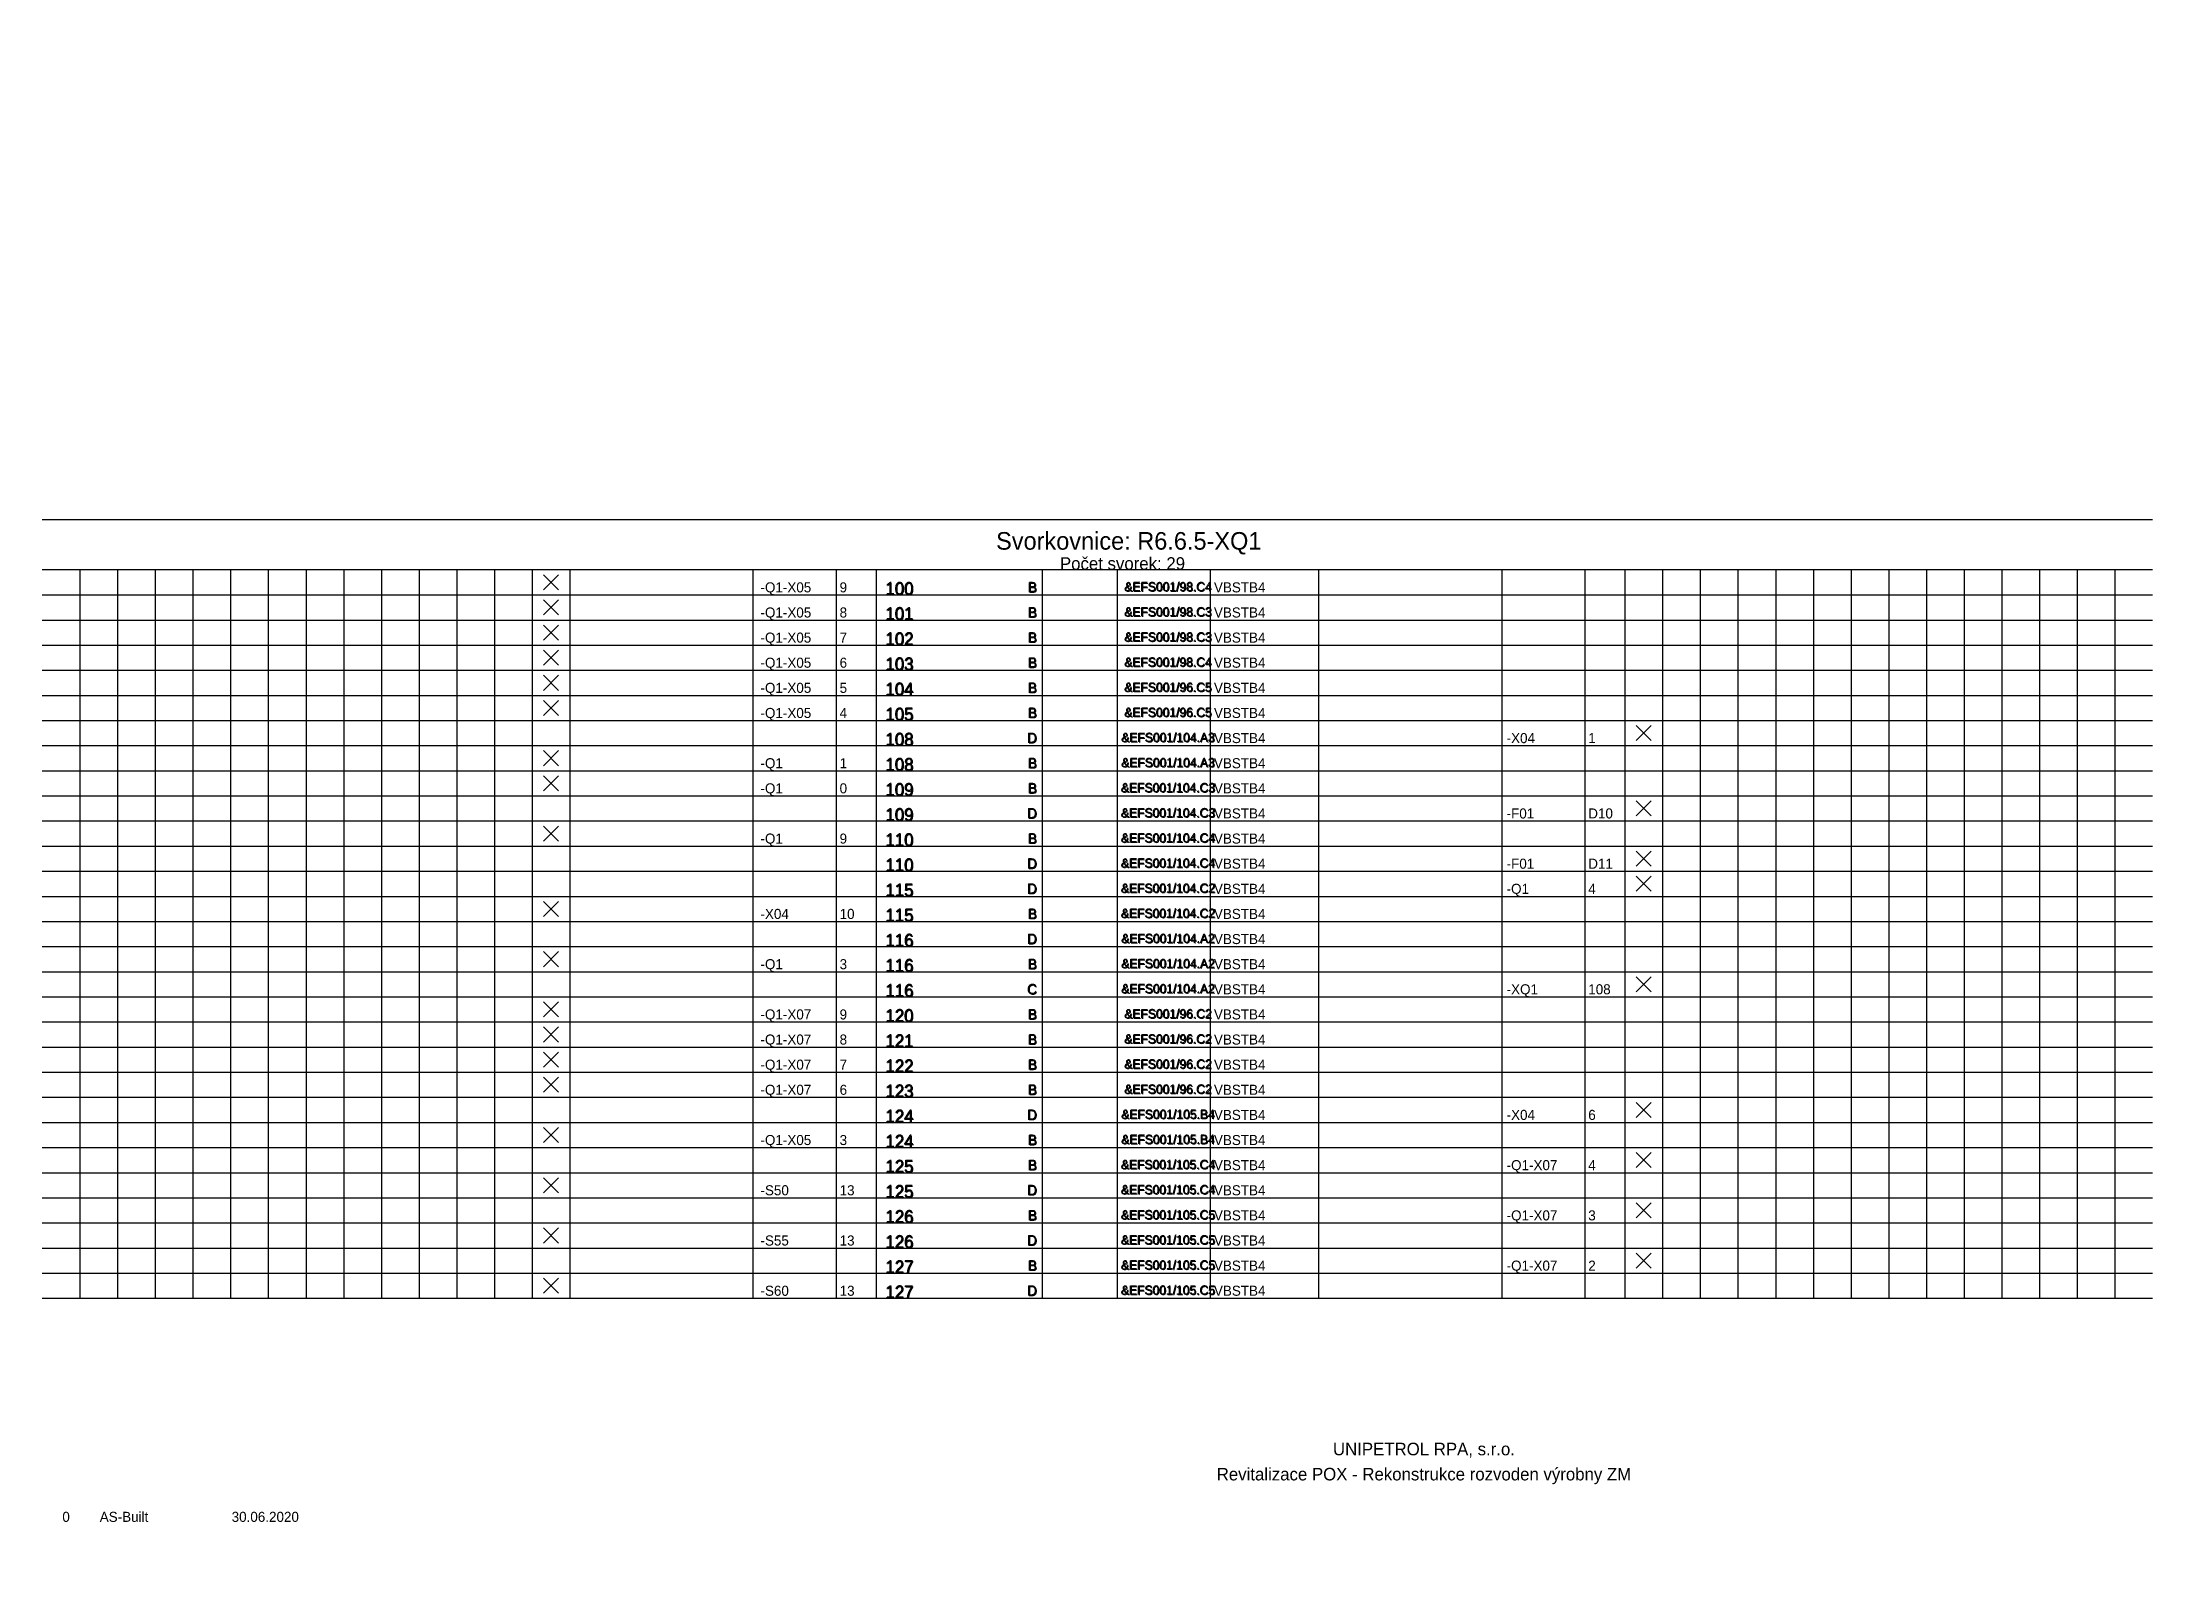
# Model space of a CAD drawing. Extents: x 0 to 420, y -1 to 300.
import ezdxf
from ezdxf.enums import TextEntityAlignment as Align

# ---------------------------------------------------------------- set-up
doc = ezdxf.new("R2010")
doc.units = 0
doc.header["$MEASUREMENT"] = 0
doc.linetypes.add('LTY1', pattern=[0])
for name, color, linetype in [('PEN1', 7, 'LTY1'), ('PEN2', 7, 'LTY1'), ('PEN4', 7, 'LTY1'), ('PEN5', 7, 'LTY1'), ('SYMBOL', 7, 'LTY1')]:
    doc.layers.add(name, color=color, linetype=linetype)
doc.styles.add('NORMSCHRIFT', font='normwin')

# ---------------------------------------------------------------- blocks, each defined once
blk = doc.blocks.new('_SS-BLOK-S')
at = {"layer": 'PEN5', "linetype": 'LTY1'}
for p, q in [((0, -5), (420, -5)), ((420, -15), (0, -15))]:
    blk.add_line(p, q, dxfattribs=at)
at = {"layer": 'PEN1', "style": 'NORMSCHRIFT', "flags": 8}
for tag in ['CODE_1', 'CODE_2', 'CODE_3', 'CODE_4']:
    blk.add_attdef(tag, text='', height=3.5, dxfattribs=at).set_placement((216.25, -11), align=Align.CENTER)
at = {"layer": 'PEN2', "style": 'NORMSCHRIFT', "flags": 8}
blk.add_attdef('CODE_307', text='', height=2.5, dxfattribs=at).set_placement((215, -15), align=Align.CENTER)
at = {"layer": 'PEN4', "style": 'NORMSCHRIFT', "flags": 9}
for tag in ['CODE_558', 'CODE_91']:
    blk.add_attdef(tag, (0, 0), '', height=3.5, dxfattribs=at)
blk = doc.blocks.new('_SS-VETA-S')
at = {"layer": 'PEN1', "linetype": 'LTY1'}
for p, q in [((7.5, 5), (7.5, 0)), ((15, 5), (15, 0)), ((22.5, 5), (22.5, 0)), ((30, 5), (30, 0)), ((37.5, 5), (37.5, 0)), ((45, 5), (45, 0)), ((52.5, 5), (52.5, 0)), ((60, 5), (60, 0)), ((67.5, 5), (67.5, 0)), ((75, 5), (75, 0)), ((82.5, 5), (82.5, 0)), ((90, 5), (90, 0)), ((97.5, 5), (97.5, 0)), ((141.5, 0), (141.5, 5)), ((158, 5), (158, 0)), ((199, 5), (199, 0)), ((214, 0), (214, 5)), ((232.5, 0), (232.5, 5)), ((290.5, 5), (290.5, 0)), ((307, 5), (307, 0)), ((322.5, 5), (322.5, 0)), ((330, 5), (330, 0)), ((337.5, 5), (337.5, 0)), ((345, 5), (345, 0)), ((352.5, 5), (352.5, 0)), ((360, 5), (360, 0)), ((367.5, 5), (367.5, 0)), ((375, 5), (375, 0)), ((382.5, 5), (382.5, 0)), ((390, 5), (390, 0)), ((390, 5), (390, 0)), ((397.5, 5), (397.5, 0)), ((405, 5), (405, 0)), ((412.5, 5), (412.5, 0)), ((0, 0), (420, 0))]:
    blk.add_line(p, q, dxfattribs=at)
at = {"layer": 'PEN5', "linetype": 'LTY1'}
for p, q in [((105, 5), (105, 0)), ((166, 5), (166, 0)), ((254, 5), (254, 0)), ((315, 5), (315, 0))]:
    blk.add_line(p, q, dxfattribs=at)
at = {"layer": 'PEN2', "style": 'NORMSCHRIFT', "flags": 8}
blk.add_attdef('CODE_21', (167.95, -0.1), '', height=2.5, dxfattribs=at)
at = {"layer": 'PEN4', "style": 'NORMSCHRIFT'}
for tag, p, height, flags in [('CODE_63', (0, 0), 3.5, 9), ('CODE_91', (0, 0), 3.5, 9), ('CODE_781', (0, 0), 3.5, 9), ('CODE_782', (0, 0), 3.5, 9), ('CODE_10003', (107.7, 0.5), 2, 8), ('CODE_10001', (107.7, 0.5), 2, 8), ('CODE_10002', (107.7, 0.5), 2, 8), ('CODE_10004', (142.95, 0.5), 2, 8), ('CODE_10021', (158.7, 0.5), 2, 8), ('CODE_41', (233.2, 0.5), 2, 8), ('CODE_11003', (255.95, 0.5), 2, 8), ('CODE_11001', (255.95, 0.5), 2, 8), ('CODE_11002', (255.95, 0.5), 2, 8), ('CODE_11004', (291.45, 0.5), 2, 8), ('CODE_11021', (307.7, 0.5), 2, 8)]:
    blk.add_attdef(tag, p, '', height=height, dxfattribs=dict(at, flags=flags))
at = {"layer": 'PEN4', "style": 'NORMSCHRIFT', "flags": 8}
blk.add_attdef('CODE_45', text='', height=2, dxfattribs=at).set_placement((198.1, 0.4), align=Align.RIGHT)
blk.add_attdef('CODE_10', text='', height=1.8, dxfattribs=at).set_placement((224.2, 0.6), align=Align.CENTER)
blk = doc.blocks.new('_SS-NEOZN-S')
at = {"layer": 'PEN2', "linetype": 'LTY1'}
for p, q in [((-4, 1), (-1, 4)), ((-4, 4), (-1, 1))]:
    blk.add_line(p, q, dxfattribs=at)
blk = doc.blocks.new('_9-REV')
at = {"layer": 'PEN4', "style": 'NORMSCHRIFT', "flags": 8}
blk.add_attdef('CODE_12778', text='', height=2, dxfattribs=at).set_placement((-0.25, 0.5), align=Align.CENTER)
at = {"layer": 'PEN4', "style": 'NORMSCHRIFT'}
for tag, p, height, flags in [('CODE_5902', (0, 0), 3.5, 9), ('CODE_12783', (6.45, 0.5), 2, 8), ('CODE_12782', (32.7, 0.5), 2, 8)]:
    blk.add_attdef(tag, p, '', height=height, dxfattribs=dict(at, flags=flags))

msp = doc.modelspace()

# ---------------------------------------------------------------- block references
at = {"layer": 'SYMBOL'}
for name, p in [('_SS-BLOK-S', (0, 210)), ('_SS-NEOZN-S', (103.75, 190)), ('_SS-NEOZN-S', (103.75, 185)), ('_SS-NEOZN-S', (103.75, 180)), ('_SS-NEOZN-S', (103.75, 175)), ('_SS-NEOZN-S', (103.75, 170)), ('_SS-NEOZN-S', (103.75, 165)), ('_SS-NEOZN-S', (321.25, 160)), ('_SS-NEOZN-S', (103.75, 155)), ('_SS-NEOZN-S', (103.75, 150)), ('_SS-NEOZN-S', (321.25, 145)), ('_SS-NEOZN-S', (103.75, 140)), ('_SS-NEOZN-S', (321.25, 135)), ('_SS-NEOZN-S', (321.25, 130)), ('_SS-NEOZN-S', (103.75, 125)), ('_SS-NEOZN-S', (103.75, 115)), ('_SS-NEOZN-S', (321.25, 110)), ('_SS-NEOZN-S', (103.75, 105)), ('_SS-NEOZN-S', (103.75, 100)), ('_SS-NEOZN-S', (103.75, 95)), ('_SS-NEOZN-S', (103.75, 90)), ('_SS-NEOZN-S', (321.25, 85)), ('_SS-NEOZN-S', (103.75, 80)), ('_SS-NEOZN-S', (321.25, 75)), ('_SS-NEOZN-S', (103.75, 70)), ('_SS-NEOZN-S', (321.25, 65)), ('_SS-NEOZN-S', (103.75, 60)), ('_SS-NEOZN-S', (321.25, 55)), ('_SS-NEOZN-S', (103.75, 50))]:
    msp.add_blockref(name, p, dxfattribs=at)
for name, p, values in [('_SS-VETA-S', (0, 190), {'CODE_21': '100', 'CODE_45': 'B', 'CODE_10': '&EFS001/98.C4', 'CODE_10004': '-Q1-X05', 'CODE_10021': '9', 'CODE_41': 'VBSTB4'}), ('_SS-VETA-S', (0, 185), {'CODE_21': '101', 'CODE_45': 'B', 'CODE_10': '&EFS001/98.C3', 'CODE_10004': '-Q1-X05', 'CODE_10021': '8', 'CODE_41': 'VBSTB4'}), ('_SS-VETA-S', (0, 180), {'CODE_21': '102', 'CODE_45': 'B', 'CODE_10': '&EFS001/98.C3', 'CODE_10004': '-Q1-X05', 'CODE_10021': '7', 'CODE_41': 'VBSTB4'}), ('_SS-VETA-S', (0, 175), {'CODE_21': '103', 'CODE_45': 'B', 'CODE_10': '&EFS001/98.C4', 'CODE_10004': '-Q1-X05', 'CODE_10021': '6', 'CODE_41': 'VBSTB4'}), ('_SS-VETA-S', (0, 170), {'CODE_21': '104', 'CODE_45': 'B', 'CODE_10': '&EFS001/96.C5', 'CODE_10004': '-Q1-X05', 'CODE_10021': '5', 'CODE_41': 'VBSTB4'}), ('_SS-VETA-S', (0, 165), {'CODE_21': '105', 'CODE_45': 'B', 'CODE_10': '&EFS001/96.C5', 'CODE_10004': '-Q1-X05', 'CODE_10021': '4', 'CODE_41': 'VBSTB4'}), ('_SS-VETA-S', (0, 160), {'CODE_21': '108', 'CODE_45': 'D', 'CODE_10': '&EFS001/104.A3', 'CODE_11004': '-X04', 'CODE_11021': '1', 'CODE_41': 'VBSTB4'}), ('_SS-VETA-S', (0, 155), {'CODE_21': '108', 'CODE_45': 'B', 'CODE_10': '&EFS001/104.A3', 'CODE_10004': '-Q1', 'CODE_10021': '1', 'CODE_41': 'VBSTB4'}), ('_SS-VETA-S', (0, 150), {'CODE_21': '109', 'CODE_45': 'B', 'CODE_10': '&EFS001/104.C3', 'CODE_10004': '-Q1', 'CODE_10021': '0', 'CODE_41': 'VBSTB4'}), ('_SS-VETA-S', (0, 145), {'CODE_21': '109', 'CODE_45': 'D', 'CODE_10': '&EFS001/104.C3', 'CODE_11004': '-F01', 'CODE_11021': 'D10', 'CODE_41': 'VBSTB4'}), ('_SS-VETA-S', (0, 140), {'CODE_21': '110', 'CODE_45': 'B', 'CODE_10': '&EFS001/104.C4', 'CODE_10004': '-Q1', 'CODE_10021': '9', 'CODE_41': 'VBSTB4'}), ('_SS-VETA-S', (0, 135), {'CODE_21': '110', 'CODE_45': 'D', 'CODE_10': '&EFS001/104.C4', 'CODE_11004': '-F01', 'CODE_11021': 'D11', 'CODE_41': 'VBSTB4'}), ('_SS-VETA-S', (0, 130), {'CODE_21': '115', 'CODE_45': 'D', 'CODE_10': '&EFS001/104.C2', 'CODE_11004': '-Q1', 'CODE_11021': '4', 'CODE_41': 'VBSTB4'}), ('_SS-VETA-S', (0, 125), {'CODE_21': '115', 'CODE_45': 'B', 'CODE_10': '&EFS001/104.C2', 'CODE_10004': '-X04', 'CODE_10021': '10', 'CODE_41': 'VBSTB4'}), ('_SS-VETA-S', (0, 120), {'CODE_21': '116', 'CODE_45': 'D', 'CODE_10': '&EFS001/104.A2', 'CODE_41': 'VBSTB4'}), ('_SS-VETA-S', (0, 115), {'CODE_21': '116', 'CODE_45': 'B', 'CODE_10': '&EFS001/104.A2', 'CODE_10004': '-Q1', 'CODE_10021': '3', 'CODE_41': 'VBSTB4'}), ('_SS-VETA-S', (0, 110), {'CODE_21': '116', 'CODE_45': 'C', 'CODE_10': '&EFS001/104.A2', 'CODE_11004': '-XQ1', 'CODE_11021': '108', 'CODE_41': 'VBSTB4'}), ('_SS-VETA-S', (0, 105), {'CODE_21': '120', 'CODE_45': 'B', 'CODE_10': '&EFS001/96.C2', 'CODE_10004': '-Q1-X07', 'CODE_10021': '9', 'CODE_41': 'VBSTB4'}), ('_SS-VETA-S', (0, 100), {'CODE_21': '121', 'CODE_45': 'B', 'CODE_10': '&EFS001/96.C2', 'CODE_10004': '-Q1-X07', 'CODE_10021': '8', 'CODE_41': 'VBSTB4'}), ('_SS-VETA-S', (0, 95), {'CODE_21': '122', 'CODE_45': 'B', 'CODE_10': '&EFS001/96.C2', 'CODE_10004': '-Q1-X07', 'CODE_10021': '7', 'CODE_41': 'VBSTB4'}), ('_SS-VETA-S', (0, 90), {'CODE_21': '123', 'CODE_45': 'B', 'CODE_10': '&EFS001/96.C2', 'CODE_10004': '-Q1-X07', 'CODE_10021': '6', 'CODE_41': 'VBSTB4'}), ('_SS-VETA-S', (0, 85), {'CODE_21': '124', 'CODE_45': 'D', 'CODE_10': '&EFS001/105.B4', 'CODE_11004': '-X04', 'CODE_11021': '6', 'CODE_41': 'VBSTB4'}), ('_SS-VETA-S', (0, 80), {'CODE_21': '124', 'CODE_45': 'B', 'CODE_10': '&EFS001/105.B4', 'CODE_10004': '-Q1-X05', 'CODE_10021': '3', 'CODE_41': 'VBSTB4'}), ('_SS-VETA-S', (0, 75), {'CODE_21': '125', 'CODE_45': 'B', 'CODE_10': '&EFS001/105.C4', 'CODE_11004': '-Q1-X07', 'CODE_11021': '4', 'CODE_41': 'VBSTB4'}), ('_SS-VETA-S', (0, 70), {'CODE_21': '125', 'CODE_45': 'D', 'CODE_10': '&EFS001/105.C4', 'CODE_10004': '-S50', 'CODE_10021': '13', 'CODE_41': 'VBSTB4'}), ('_SS-VETA-S', (0, 65), {'CODE_21': '126', 'CODE_45': 'B', 'CODE_10': '&EFS001/105.C5', 'CODE_11004': '-Q1-X07', 'CODE_11021': '3', 'CODE_41': 'VBSTB4'}), ('_SS-VETA-S', (0, 60), {'CODE_21': '126', 'CODE_45': 'D', 'CODE_10': '&EFS001/105.C5', 'CODE_10004': '-S55', 'CODE_10021': '13', 'CODE_41': 'VBSTB4'}), ('_SS-VETA-S', (0, 55), {'CODE_21': '127', 'CODE_45': 'B', 'CODE_10': '&EFS001/105.C5', 'CODE_11004': '-Q1-X07', 'CODE_11021': '2', 'CODE_41': 'VBSTB4'}), ('_SS-VETA-S', (0, 50), {'CODE_21': '127', 'CODE_45': 'D', 'CODE_10': '&EFS001/105.C5', 'CODE_10004': '-S60', 'CODE_10021': '13', 'CODE_41': 'VBSTB4'}), ('_9-REV', (5, 5), {'CODE_12778': '0', 'CODE_12783': 'AS-Built', 'CODE_12782': '30.06.2020'})]:
    msp.add_blockref(name, p, dxfattribs=at).add_auto_attribs(values)

# ---------------------------------------------------------------- texts
at = {"layer": 'PEN1', "style": 'NORMSCHRIFT'}
msp.add_text('Svorkovnice: R6.6.5-XQ1', height=3.5, dxfattribs=at).set_placement((216.25, 199), align=Align.CENTER)
at = {"layer": 'PEN2', "style": 'NORMSCHRIFT'}
for s, p in [('Počet svorek: 29', (215, 195)), ('UNIPETROL RPA, s.r.o.', (275, 18.75)), ('Revitalizace POX - Rekonstrukce rozvoden výrobny ZM', (275, 13.75))]:
    msp.add_text(s, height=2.5, dxfattribs=at).set_placement(p, align=Align.CENTER)
for s, p in [('100', (167.75, 190)), ('100', (167.85, 190.1)), ('101', (167.75, 185)), ('101', (167.85, 185.1)), ('102', (167.75, 180)), ('102', (167.85, 180.1)), ('103', (167.75, 175)), ('103', (167.85, 175.1)), ('104', (167.75, 170)), ('104', (167.85, 170.1)), ('105', (167.75, 165)), ('105', (167.85, 165.1)), ('108', (167.75, 160)), ('108', (167.85, 160.1)), ('108', (167.75, 155)), ('108', (167.85, 155.1)), ('109', (167.75, 150)), ('109', (167.85, 150.1)), ('109', (167.75, 145)), ('109', (167.85, 145.1)), ('110', (167.75, 140)), ('110', (167.85, 140.1)), ('110', (167.75, 135)), ('110', (167.85, 135.1)), ('115', (167.75, 130)), ('115', (167.85, 130.1)), ('115', (167.75, 125)), ('115', (167.85, 125.1)), ('116', (167.75, 120)), ('116', (167.85, 120.1)), ('116', (167.75, 115)), ('116', (167.85, 115.1)), ('116', (167.75, 110)), ('116', (167.85, 110.1)), ('120', (167.75, 105)), ('120', (167.85, 105.1)), ('121', (167.75, 100)), ('121', (167.85, 100.1)), ('122', (167.75, 95)), ('122', (167.85, 95.1)), ('123', (167.75, 90)), ('123', (167.85, 90.1)), ('124', (167.75, 85)), ('124', (167.85, 85.1)), ('124', (167.75, 80)), ('124', (167.85, 80.1)), ('125', (167.75, 75)), ('125', (167.85, 75.1)), ('125', (167.75, 70)), ('125', (167.85, 70.1)), ('126', (167.75, 65)), ('126', (167.85, 65.1)), ('126', (167.75, 60)), ('126', (167.85, 60.1)), ('127', (167.75, 55)), ('127', (167.85, 55.1)), ('127', (167.75, 50)), ('127', (167.85, 50.1))]:
    msp.add_text(s, height=2.5, dxfattribs=at).set_placement(p)
at = {"layer": 'PEN4', "style": 'NORMSCHRIFT'}
for s, p in [('B', (197.9, 190.5)), ('B', (198, 190.6)), ('B', (197.9, 185.5)), ('B', (198, 185.6)), ('B', (197.9, 180.5)), ('B', (198, 180.6)), ('B', (197.9, 175.5)), ('B', (198, 175.6)), ('B', (197.9, 170.5)), ('B', (198, 170.6)), ('B', (197.9, 165.5)), ('B', (198, 165.6)), ('D', (197.9, 160.5)), ('D', (198, 160.6)), ('B', (197.9, 155.5)), ('B', (198, 155.6)), ('B', (197.9, 150.5)), ('B', (198, 150.6)), ('D', (197.9, 145.5)), ('D', (198, 145.6)), ('B', (197.9, 140.5)), ('B', (198, 140.6)), ('D', (197.9, 135.5)), ('D', (198, 135.6)), ('D', (197.9, 130.5)), ('D', (198, 130.6)), ('B', (197.9, 125.5)), ('B', (198, 125.6)), ('D', (197.9, 120.5)), ('D', (198, 120.6)), ('B', (197.9, 115.5)), ('B', (198, 115.6)), ('C', (197.9, 110.5)), ('C', (198, 110.6)), ('B', (197.9, 105.5)), ('B', (198, 105.6)), ('B', (197.9, 100.5)), ('B', (198, 100.6)), ('B', (197.9, 95.5)), ('B', (198, 95.6)), ('B', (197.9, 90.5)), ('B', (198, 90.6)), ('D', (197.9, 85.5)), ('D', (198, 85.6)), ('B', (197.9, 80.5)), ('B', (198, 80.6)), ('B', (197.9, 75.5)), ('B', (198, 75.6)), ('D', (197.9, 70.5)), ('D', (198, 70.6)), ('B', (197.9, 65.5)), ('B', (198, 65.6)), ('D', (197.9, 60.5)), ('D', (198, 60.6)), ('B', (197.9, 55.5)), ('B', (198, 55.6)), ('D', (197.9, 50.5)), ('D', (198, 50.6))]:
    msp.add_text(s, height=2, dxfattribs=at).set_placement(p, align=Align.RIGHT)
for s, p in [('&EFS001/98.C4', (224, 190.7)), ('&EFS001/98.C4', (224.1, 190.8)), ('&EFS001/98.C3', (224, 185.7)), ('&EFS001/98.C3', (224.1, 185.8)), ('&EFS001/98.C3', (224, 180.7)), ('&EFS001/98.C3', (224.1, 180.8)), ('&EFS001/98.C4', (224, 175.7)), ('&EFS001/98.C4', (224.1, 175.8)), ('&EFS001/96.C5', (224, 170.7)), ('&EFS001/96.C5', (224.1, 170.8)), ('&EFS001/96.C5', (224, 165.7)), ('&EFS001/96.C5', (224.1, 165.8)), ('&EFS001/104.A3', (224, 160.7)), ('&EFS001/104.A3', (224.1, 160.8)), ('&EFS001/104.A3', (224, 155.7)), ('&EFS001/104.A3', (224.1, 155.8)), ('&EFS001/104.C3', (224, 150.7)), ('&EFS001/104.C3', (224.1, 150.8)), ('&EFS001/104.C3', (224, 145.7)), ('&EFS001/104.C3', (224.1, 145.8)), ('&EFS001/104.C4', (224, 140.7)), ('&EFS001/104.C4', (224.1, 140.8)), ('&EFS001/104.C4', (224, 135.7)), ('&EFS001/104.C4', (224.1, 135.8)), ('&EFS001/104.C2', (224, 130.7)), ('&EFS001/104.C2', (224.1, 130.8)), ('&EFS001/104.C2', (224, 125.7)), ('&EFS001/104.C2', (224.1, 125.8)), ('&EFS001/104.A2', (224, 120.7)), ('&EFS001/104.A2', (224.1, 120.8)), ('&EFS001/104.A2', (224.1, 115.8)), ('&EFS001/104.A2', (224, 115.7)), ('&EFS001/104.A2', (224, 110.7)), ('&EFS001/104.A2', (224.1, 110.8)), ('&EFS001/96.C2', (224, 105.7)), ('&EFS001/96.C2', (224.1, 105.8)), ('&EFS001/96.C2', (224, 100.7)), ('&EFS001/96.C2', (224.1, 100.8)), ('&EFS001/96.C2', (224, 95.7)), ('&EFS001/96.C2', (224.1, 95.8)), ('&EFS001/96.C2', (224, 90.7)), ('&EFS001/96.C2', (224.1, 90.8)), ('&EFS001/105.B4', (224, 85.7)), ('&EFS001/105.B4', (224.1, 85.8)), ('&EFS001/105.B4', (224, 80.7)), ('&EFS001/105.B4', (224.1, 80.8)), ('&EFS001/105.C4', (224, 75.7)), ('&EFS001/105.C4', (224.1, 75.8)), ('&EFS001/105.C4', (224, 70.7)), ('&EFS001/105.C4', (224.1, 70.8)), ('&EFS001/105.C5', (224, 65.7)), ('&EFS001/105.C5', (224.1, 65.8)), ('&EFS001/105.C5', (224, 60.7)), ('&EFS001/105.C5', (224.1, 60.8)), ('&EFS001/105.C5', (224, 55.7)), ('&EFS001/105.C5', (224.1, 55.8)), ('&EFS001/105.C5', (224, 50.7)), ('&EFS001/105.C5', (224.1, 50.8))]:
    msp.add_text(s, height=1.8, dxfattribs=at).set_placement(p, align=Align.CENTER)

doc.saveas('drawing.dxf')
